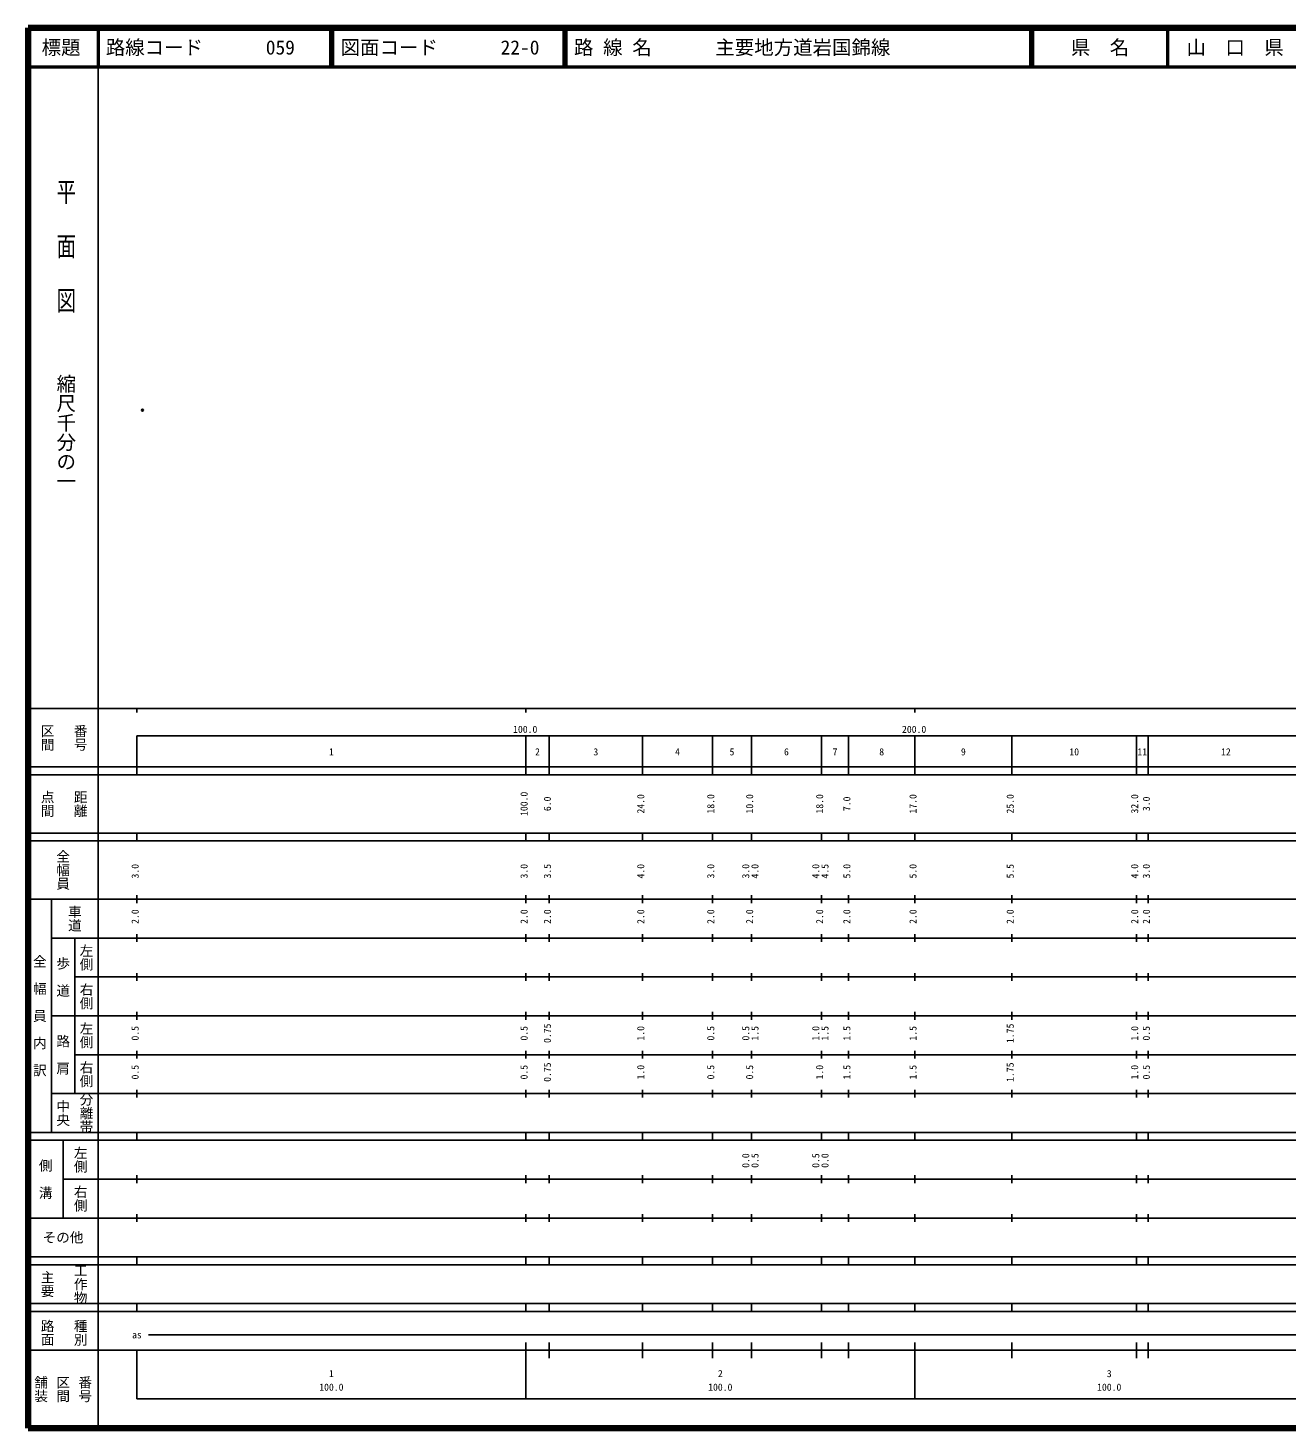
# Model space of a CAD drawing. Units: millimetres on the paper. Extents: x 40 to 680, y 20 to 380.
# Drawn here: x 40 to 363.7, y 20 to 380 of the extents above; entities that cross this region are included whole.
import ezdxf
from ezdxf.enums import TextEntityAlignment as Align

# ---------------------------------------------------------------- set-up
doc = ezdxf.new("R2010")
doc.units = ezdxf.units.MM
doc.header["$PDMODE"] = 32
doc.header["$PDSIZE"] = 0.5
doc.layers.add('M-OTRS', color=6, linetype='Continuous')
doc.layers.add('M-TTL-TXT', color=7, linetype='Continuous')
for name, color, linetype, lineweight in [('M-TTL', 2, 'Continuous', 140), ('M-TTL-BAND', 7, 'Continuous', 25), ('M-TTL-LINE', 7, 'Continuous', 50)]:
    doc.layers.add(name, color=color, linetype=linetype, lineweight=lineweight)
doc.styles.add('@ＭＳ ゴシック', font='')
doc.styles.add('ＭＳ ゴシック', font='')
doc.styles.get('@ＭＳ ゴシック').set_extended_font_data('@MS Gothic')
doc.styles.get('ＭＳ ゴシック').set_extended_font_data('MS Gothic')

msp = doc.modelspace()

# ---------------------------------------------------------------- linework, layer by layer
at = {"layer": 'M-OTRS'}
msp.add_point((69.409, 281.711), dxfattribs=at)
at = {"layer": 'M-TTL'}
for p, q in [((40, 380), (40, 20)), ((680, 380), (40, 380)), ((40, 20), (680, 20))]:
    msp.add_line(p, q, dxfattribs=at)
at = {"layer": 'M-TTL-BAND'}
for p, q in [((58, 370), (58, 20)), ((40, 205), (579, 205)), ((68, 205), (68, 204)), ((168, 205), (168, 204)), ((268, 205), (268, 204)), ((68, 198), (579, 198)), ((68, 198), (68, 188)), ((168, 188), (168, 198)), ((174, 188), (174, 198)), ((198, 188), (198, 198)), ((216, 188), (216, 198)), ((226, 188), (226, 198)), ((244, 188), (244, 198)), ((251, 188), (251, 198)), ((268, 188), (268, 198)), ((293, 188), (293, 198)), ((325, 188), (325, 198)), ((328, 188), (328, 198)), ((40, 190), (579, 190)), ((40, 188), (579, 188)), ((40, 173), (579, 173)), ((68, 171), (68, 173)), ((168, 171), (168, 173)), ((174, 171), (174, 173)), ((198, 171), (198, 173)), ((216, 171), (216, 173)), ((226, 171), (226, 173)), ((244, 171), (244, 173)), ((251, 171), (251, 173)), ((268, 171), (268, 173)), ((293, 171), (293, 173)), ((325, 171), (325, 173)), ((328, 171), (328, 173)), ((40, 171), (579, 171)), ((40, 156), (579, 156)), ((46, 96), (46, 156)), ((68, 155), (68, 157)), ((168, 155), (168, 157)), ((174, 155), (174, 157)), ((198, 155), (198, 157)), ((216, 155), (216, 157)), ((226, 155), (226, 157)), ((244, 155), (244, 157)), ((251, 155), (251, 157)), ((268, 155), (268, 157)), ((293, 155), (293, 157)), ((325, 155), (325, 157)), ((328, 155), (328, 157)), ((46, 146), (579, 146)), ((52, 146), (52, 106)), ((68, 145), (68, 147)), ((168, 145), (168, 147)), ((174, 145), (174, 147)), ((198, 145), (198, 147)), ((216, 145), (216, 147)), ((226, 145), (226, 147)), ((244, 145), (244, 147)), ((251, 145), (251, 147)), ((268, 145), (268, 147)), ((293, 145), (293, 147)), ((325, 145), (325, 147)), ((328, 145), (328, 147)), ((68, 135), (68, 137)), ((168, 135), (168, 137)), ((174, 135), (174, 137)), ((198, 135), (198, 137)), ((216, 135), (216, 137)), ((226, 135), (226, 137)), ((244, 135), (244, 137)), ((251, 135), (251, 137)), ((268, 135), (268, 137)), ((293, 135), (293, 137)), ((325, 135), (325, 137)), ((328, 135), (328, 137)), ((52, 136), (579, 136)), ((46, 126), (579, 126)), ((68, 125), (68, 127)), ((168, 125), (168, 127)), ((174, 125), (174, 127)), ((198, 125), (198, 127)), ((216, 125), (216, 127)), ((226, 125), (226, 127)), ((244, 125), (244, 127)), ((251, 125), (251, 127)), ((268, 125), (268, 127)), ((293, 125), (293, 127)), ((325, 125), (325, 127)), ((328, 125), (328, 127)), ((52, 116), (579, 116)), ((68, 115), (68, 117)), ((168, 115), (168, 117)), ((174, 115), (174, 117)), ((198, 115), (198, 117)), ((216, 115), (216, 117)), ((226, 115), (226, 117)), ((244, 115), (244, 117)), ((251, 115), (251, 117)), ((268, 115), (268, 117)), ((293, 115), (293, 117)), ((325, 115), (325, 117)), ((328, 115), (328, 117)), ((46, 106), (579, 106)), ((68, 105), (68, 107)), ((168, 105), (168, 107)), ((174, 105), (174, 107)), ((198, 105), (198, 107)), ((216, 105), (216, 107)), ((226, 105), (226, 107)), ((244, 105), (244, 107)), ((251, 105), (251, 107)), ((268, 105), (268, 107)), ((293, 105), (293, 107)), ((325, 105), (325, 107)), ((328, 105), (328, 107)), ((40, 96), (579, 96)), ((40, 94), (579, 94)), ((49, 94), (49, 74)), ((68, 94), (68, 96)), ((168, 94), (168, 96)), ((174, 94), (174, 96)), ((198, 94), (198, 96)), ((216, 94), (216, 96)), ((226, 94), (226, 96)), ((244, 94), (244, 96)), ((251, 94), (251, 96)), ((268, 94), (268, 96)), ((293, 94), (293, 96)), ((325, 94), (325, 96)), ((328, 94), (328, 96)), ((49, 84), (579, 84)), ((68, 83), (68, 85)), ((168, 83), (168, 85)), ((174, 83), (174, 85)), ((198, 83), (198, 85)), ((216, 83), (216, 85)), ((226, 83), (226, 85)), ((244, 83), (244, 85)), ((251, 83), (251, 85)), ((268, 83), (268, 85)), ((293, 83), (293, 85)), ((325, 83), (325, 85)), ((328, 83), (328, 85)), ((40, 74), (579, 74)), ((68, 73), (68, 75)), ((168, 73), (168, 75)), ((174, 73), (174, 75)), ((198, 73), (198, 75)), ((216, 73), (216, 75)), ((226, 73), (226, 75)), ((244, 73), (244, 75)), ((251, 73), (251, 75)), ((268, 73), (268, 75)), ((293, 73), (293, 75)), ((325, 73), (325, 75)), ((328, 73), (328, 75)), ((40, 64), (579, 64)), ((40, 62), (579, 62)), ((68, 62), (68, 64)), ((168, 62), (168, 64)), ((174, 62), (174, 64)), ((198, 62), (198, 64)), ((216, 62), (216, 64)), ((226, 62), (226, 64)), ((244, 62), (244, 64)), ((251, 62), (251, 64)), ((268, 62), (268, 64)), ((293, 62), (293, 64)), ((325, 62), (325, 64)), ((328, 62), (328, 64)), ((40, 52), (579, 52)), ((68, 50), (68, 52)), ((168, 50), (168, 52)), ((174, 50), (174, 52)), ((198, 50), (198, 52)), ((216, 50), (216, 52)), ((226, 50), (226, 52)), ((244, 50), (244, 52)), ((251, 50), (251, 52)), ((268, 50), (268, 52)), ((293, 50), (293, 52)), ((325, 50), (325, 52)), ((328, 50), (328, 52)), ((40, 50), (579, 50)), ((71, 44), (565, 44)), ((40, 40), (579, 40)), ((68, 40), (68, 27.5)), ((168, 27.5), (168, 42)), ((174, 38), (174, 42)), ((198, 38), (198, 42)), ((216, 38), (216, 42)), ((226, 38), (226, 42)), ((244, 38), (244, 42)), ((251, 38), (251, 42)), ((268, 27.5), (268, 42)), ((293, 38), (293, 42)), ((325, 38), (325, 42)), ((328, 38), (328, 42)), ((68, 27.5), (579, 27.5))]:
    msp.add_line(p, q, dxfattribs=at)
at = {"layer": 'M-TTL-LINE'}
for p, q in [((58, 380), (58, 370)), ((117.75, 380), (117.75, 370)), ((118.25, 380), (118.25, 370)), ((177.75, 380), (177.75, 370)), ((178.25, 380), (178.25, 370)), ((297.75, 380), (297.75, 370)), ((298.25, 380), (298.25, 370)), ((333, 380), (333, 370)), ((40, 370), (680, 370))]:
    msp.add_line(p, q, dxfattribs=at)

# ---------------------------------------------------------------- texts
at = {"layer": 'M-TTL-BAND', "style": '@ＭＳ ゴシック', "width": 1.4}
msp.add_text('平  面  図', height=3.666, rotation=270, dxfattribs=at).set_placement((49.777, 306.475), align=Align.MIDDLE_RIGHT)
at = {"layer": 'M-TTL-BAND', "style": '@ＭＳ ゴシック'}
msp.add_text('縮尺千分の一', height=3.666, rotation=270, dxfattribs=at).set_placement((49.777, 261.03), align=Align.MIDDLE_RIGHT)
for s, p in [('区間', (45, 197.5)), ('番号', (53.5, 197.5)), ('点間', (45, 180.5)), ('距離', (53.5, 180.5)), ('全幅員', (49, 163.5)), ('車道', (52, 151)), ('左側', (55, 141)), ('全\u3000幅\u3000員\u3000内\u3000訳', (43, 126)), ('歩\u3000道', (49, 136)), ('右側', (55, 131)), ('左側', (55, 121)), ('路\u3000肩', (49, 116)), ('右側', (55, 111)), ('分離帯', (55, 101)), ('中央', (49, 101)), ('左側', (53.5, 89)), ('側\u3000溝', (44.5, 84)), ('右側', (53.5, 79)), ('工作物', (53.5, 57)), ('主要', (45, 57)), ('路面', (45, 44.5)), ('種別', (53.5, 44.5)), ('舗装', (43.333, 30)), ('区間', (49, 30)), ('番号', (54.667, 30))]:
    msp.add_text(s, height=2.566, rotation=270, dxfattribs=at).set_placement(p, align=Align.MIDDLE_CENTER)
at = {"layer": 'M-TTL-BAND', "style": 'ＭＳ ゴシック'}
for s, p in [('100.0', (167.844, 198.195)), ('200.0', (267.844, 198.195)), ('1', (118, 192.405)), ('2', (171, 192.405)), ('3', (186, 192.405)), ('4', (207, 192.405)), ('5', (221, 192.405)), ('6', (235, 192.405)), ('7', (247.5, 192.405)), ('8', (259.5, 192.405)), ('9', (280.5, 192.405)), ('10', (309, 192.405)), ('11', (326.5, 192.405)), ('12', (348, 192.405)), ('as', (68, 42.5)), ('1', (118, 32.523)), ('2', (218, 32.523)), ('3', (318, 32.523)), ('100.0', (118, 29.033)), ('100.0', (218, 29.033)), ('100.0', (318, 29.033))]:
    msp.add_text(s, height=1.833, dxfattribs=at).set_placement(p, align=Align.BOTTOM_CENTER)
for s, p in [('100.0', (169, 180.5)), ('6.0', (175, 180.5)), ('24.0', (199, 180.5)), ('18.0', (217, 180.5)), ('10.0', (227, 180.5)), ('18.0', (245, 180.5)), ('7.0', (252, 180.5)), ('17.0', (269, 180.5)), ('25.0', (294, 180.5)), ('32.0', (326, 180.5)), ('3.0', (329, 180.5)), ('3.0', (69, 163.174)), ('3.0', (169, 163.174)), ('3.5', (175, 163.174)), ('4.0', (199, 163.174)), ('3.0', (217, 163.174)), ('3.0', (226, 163.174)), ('4.0', (228.37, 163.174)), ('4.0', (244, 163.174)), ('4.5', (246.37, 163.174)), ('5.0', (252, 163.174)), ('5.0', (269, 163.174)), ('5.5', (294, 163.174)), ('4.0', (326, 163.174)), ('3.0', (329, 163.174)), ('2.0', (69, 151.5)), ('2.0', (169, 151.5)), ('2.0', (175, 151.5)), ('2.0', (199, 151.5)), ('2.0', (217, 151.5)), ('2.0', (227, 151.5)), ('2.0', (245, 151.5)), ('2.0', (252, 151.5)), ('2.0', (269, 151.5)), ('2.0', (294, 151.5)), ('2.0', (326, 151.5)), ('2.0', (329, 151.5)), ('0.5', (69, 121.5)), ('0.5', (169, 121.5)), ('0.75', (175, 121.5)), ('1.0', (199, 121.5)), ('0.5', (217, 121.5)), ('0.5', (226, 121.5)), ('1.5', (228.37, 121.5)), ('1.0', (244, 121.5)), ('1.5', (246.37, 121.5)), ('1.5', (252, 121.5)), ('1.5', (269, 121.5)), ('1.75', (294, 121.5)), ('1.0', (326, 121.5)), ('0.5', (329, 121.5)), ('0.5', (69, 111.5)), ('0.5', (169, 111.5)), ('0.75', (175, 111.5)), ('1.0', (199, 111.5)), ('0.5', (217, 111.5)), ('0.5', (227, 111.5)), ('1.0', (245, 111.5)), ('1.5', (252, 111.5)), ('1.5', (269, 111.5)), ('1.75', (294, 111.5)), ('1.0', (326, 111.5)), ('0.5', (329, 111.5)), ('0.0', (226, 88.764)), ('0.5', (228.37, 88.764)), ('0.5', (244, 88.764)), ('0.0', (246.37, 88.764))]:
    msp.add_text(s, height=1.833, rotation=90, dxfattribs=at).set_placement(p, align=Align.BOTTOM_CENTER)
msp.add_text('その他', height=2.566, dxfattribs=at).set_placement((49, 69), align=Align.MIDDLE_CENTER)
at = {"layer": 'M-TTL-TXT', "style": 'ＭＳ ゴシック'}
for s, p in [('標題', (48.5, 375)), ('県\u3000名', (315.625, 375)), ('山\u3000口\u3000県', (350.375, 375))]:
    msp.add_text(s, height=3.666, dxfattribs=at).set_placement(p, align=Align.MIDDLE_CENTER)
for s, p in [('路線コード', (60, 375)), ('059', (101.142, 375)), ('図面コード', (120.38, 375)), ('22-0', (161.521, 375)), ('路 線 名', (180.38, 375)), ('主要地方道岩国錦線', (216.734, 375))]:
    msp.add_text(s, height=3.666, dxfattribs=at).set_placement(p, align=Align.MIDDLE_LEFT)

doc.saveas('drawing.dxf')
